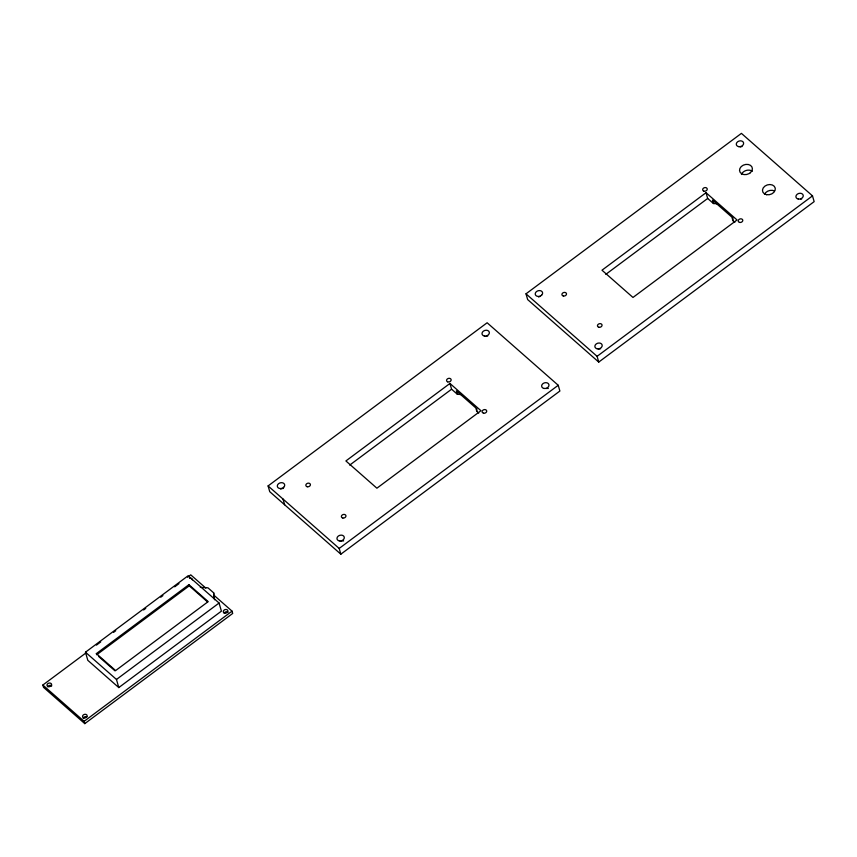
<?xml version="1.0" encoding="UTF-8"?>
<svg xmlns="http://www.w3.org/2000/svg" width="857" height="857" viewBox="0 0 857 857"><rect width="100%" height="100%" fill="white"/><g stroke="black" fill="none" stroke-linecap="round" stroke-linejoin="round"><path stroke-width="1.29" d="M213.693 598.207L213.704 592.883L207.962 587.827L200.302 587.334M214.518 599.75L213.704 592.883M478.731 413.074L476.803 411.381L476.813 408.757M734.824 222.327L732.896 220.624L732.906 218.01M268.091 485.93L487.13 322.768L558.228 385.275L559.878 391.038L340.84 554.19L269.741 491.682L268.091 485.93L339.19 548.437L340.84 554.19M526.005 293.822L741.412 133.371L812.5 195.878L814.15 201.631L598.743 362.083L527.655 299.575L526.005 293.822L597.093 356.33L598.743 362.083M85.475 652.209L188.079 575.775L219.071 603.028L221.395 611.148L118.791 687.571L87.8 660.318L85.475 652.209L116.466 679.462L118.791 687.571M214.529 595.754L232.043 611.148L232.697 613.451L84.789 723.629L43.514 687.335L42.85 685.032L85.721 653.098M96.445 645.117L100.73 641.914M113.595 632.337L115.738 630.741M143.601 609.98L145.744 608.384M160.752 597.211L162.894 595.615M174.689 586.831L178.974 583.638M187.544 577.254L190.757 574.854L205.787 588.063M449.946 383.454L345.896 460.948L376.898 488.201L480.938 410.707L449.946 383.454L451.596 389.207L457.37 394.295L461.248 394.541M706.029 192.707L601.989 270.201L632.98 297.454L737.031 219.949L706.029 192.707L707.678 198.46L713.463 203.537L717.341 203.795M96.359 653.612L188.915 584.678L208.187 601.625L115.631 670.56L96.359 653.612L96.691 654.769L189.236 585.824L188.915 584.678M349.699 465.105L451.596 389.207M605.792 274.358L707.678 198.46M116.466 679.462L219.071 603.028M84.789 723.629L84.125 721.326L232.043 611.148M339.19 548.437L558.228 385.275M597.093 356.33L812.5 195.878M189.236 585.824L207.555 601.925M98.619 656.462L114.999 670.86M42.85 685.032L84.125 721.326M51.752 685.846L51.709 685.793A2.335 1.789 -16 0 0 47.799 686.821M732.896 220.624L731.91 217.175L712.467 200.088L713.463 203.537M476.803 411.381L475.817 407.932L456.385 390.835L457.37 394.295M283.003 499.031L284.653 504.784M598.722 349.195A3.739 2.86 -16 0 1 600.596 348.756M740.137 147.018A3.739 2.86 -16 0 1 742.023 146.579M800.684 199.124A3.739 2.86 -16 0 1 801.649 199.006M538.625 297.015A3.739 2.86 -16 0 1 540.446 296.372M741.455 174.485A6.535 5.013 -16 0 1 743.212 172.043L744.572 171.111A6.535 5.013 -16 0 1 752.296 171.239M764.562 194.239A6.535 5.013 -16 0 1 774.364 190.897M224.106 613.183A2.335 1.789 -16 0 1 228.037 612.273M189.536 578.336A2.335 1.789 -16 0 1 192.332 579.868M83.225 718.487A2.335 1.789 -16 0 1 86.878 716.816M340.807 541.303A3.739 2.86 -16 0 1 343.625 540.938M485.865 336.415A3.739 2.86 -16 0 1 487.751 335.976M546.412 388.521A3.739 2.86 -16 0 1 548.309 388.478M280.721 489.122A3.739 2.86 -16 0 1 283.496 488.447M283.688 487.301L282.949 487.869A3.739 2.86 -16 0 1 278.064 487.697A3.739 2.86 -16 0 1 278.557 483.723A3.739 2.86 -16 0 1 283.517 483.209L284.128 483.734A3.739 2.86 -16 0 1 283.688 487.301M541.603 295.204L540.853 295.761A3.739 2.86 -16 0 1 535.979 295.59A3.739 2.86 -16 0 1 536.461 291.626A3.739 2.86 -16 0 1 541.431 291.101L542.031 291.626A3.739 2.86 -16 0 1 541.603 295.204M750.368 172.718L749.007 173.65A6.535 5.013 -16 0 1 739.537 170.511A6.535 5.013 -16 0 1 748.354 164.501A6.535 5.013 -16 0 1 750.368 172.718M50.809 686.082L50.306 686.403A2.335 1.789 -16 0 1 47.328 686.029A2.335 1.789 -16 0 1 47.96 683.554A2.335 1.789 -16 0 1 51.045 683.49L51.377 683.854A2.335 1.789 -16 0 1 50.809 686.082M597.2 348.799A3.739 2.86 -16 0 0 602.171 345.092A3.739 2.86 -16 0 0 596.247 343.925A3.739 2.86 -16 0 0 597.2 348.799M703.726 191.068A2.335 1.789 -16 0 0 707.239 189.204A2.335 1.789 -16 0 0 703.876 187.908A2.335 1.789 -16 0 0 703.726 191.068M739.655 222.434A2.335 1.789 -16 0 0 742.762 220.12A2.335 1.789 -16 0 0 739.066 219.392A2.335 1.789 -16 0 0 739.655 222.434M563.381 296.008A2.335 1.789 -16 0 0 566.488 293.694A2.335 1.789 -16 0 0 562.781 292.965A2.335 1.789 -16 0 0 563.381 296.008M738.616 146.622A3.739 2.86 -16 0 0 743.597 142.915A3.739 2.86 -16 0 0 737.663 141.748A3.739 2.86 -16 0 0 738.616 146.622M798.242 199.049A3.739 2.86 -16 0 0 803.223 195.342A3.739 2.86 -16 0 0 797.289 194.175A3.739 2.86 -16 0 0 798.242 199.049M598.925 327.267A2.335 1.789 -16 0 0 602.032 324.942A2.335 1.789 -16 0 0 598.325 324.214A2.335 1.789 -16 0 0 598.925 327.267M766.554 194.678A6.535 5.013 -16 0 0 775.253 188.186A6.535 5.013 -16 0 0 764.883 186.14A6.535 5.013 -16 0 0 766.554 194.678M84.018 717.92A2.335 1.789 -16 0 0 87.125 715.606A2.335 1.789 -16 0 0 83.418 714.867A2.335 1.789 -16 0 0 84.018 717.92M224.748 613.098A2.335 1.789 -16 0 0 227.855 610.773A2.335 1.789 -16 0 0 224.148 610.045A2.335 1.789 -16 0 0 224.748 613.098M339.297 540.906A3.739 2.86 -16 0 0 344.268 537.2A3.739 2.86 -16 0 0 338.344 536.032A3.739 2.86 -16 0 0 339.297 540.906M447.633 381.826A2.335 1.789 -16 0 0 451.157 379.962A2.335 1.789 -16 0 0 447.793 378.655A2.335 1.789 -16 0 0 447.633 381.826M483.562 413.192A2.335 1.789 -16 0 0 486.68 410.867A2.335 1.789 -16 0 0 482.973 410.139A2.335 1.789 -16 0 0 483.562 413.192M307.288 486.755A2.335 1.789 -16 0 0 310.395 484.441A2.335 1.789 -16 0 0 306.699 483.712A2.335 1.789 -16 0 0 307.288 486.755M484.344 336.019A3.739 2.86 -16 0 0 489.326 332.312A3.739 2.86 -16 0 0 483.391 331.145A3.739 2.86 -16 0 0 484.344 336.019M543.97 388.446A3.739 2.86 -16 0 0 548.951 384.739A3.739 2.86 -16 0 0 543.017 383.572A3.739 2.86 -16 0 0 543.97 388.446M342.832 518.014A2.335 1.789 -16 0 0 345.939 515.7A2.335 1.789 -16 0 0 342.243 514.971A2.335 1.789 -16 0 0 342.832 518.014"/></g></svg>
